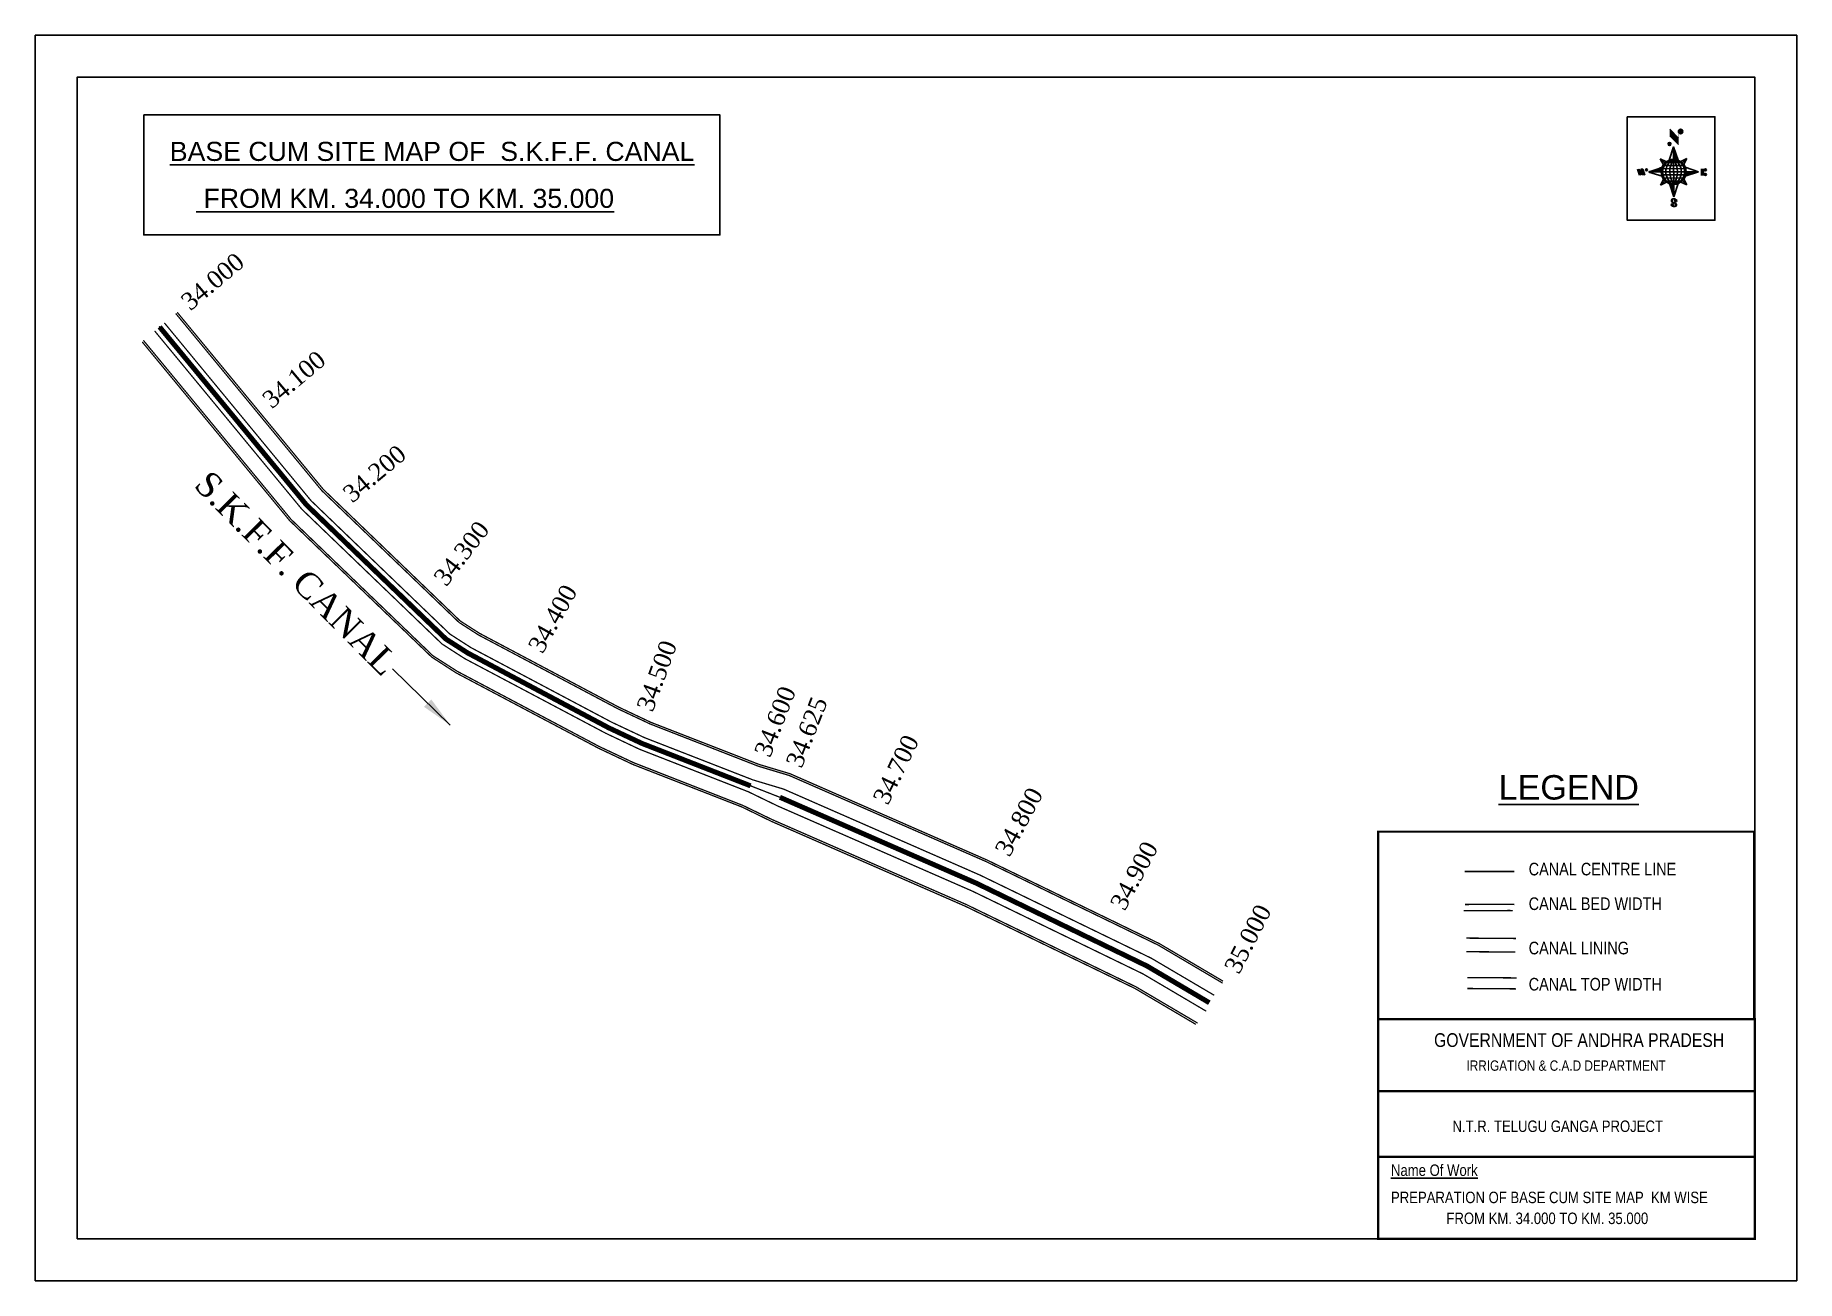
# Model space of a CAD drawing. Header units: inches. Extents: x 17 to 1416, y 9 to 998.
import ezdxf
from ezdxf.enums import TextEntityAlignment as Align

# ---------------------------------------------------------------- set-up
doc = ezdxf.new("R2010")
doc.units = ezdxf.units.IN
doc.header["$MEASUREMENT"] = 0
doc.linetypes.add('ACAD_ISO03W100', pattern=[30, 12, -18])
for name, color, linetype in [('AQUADUCT', 1, 'Continuous'), ('bed with', 5, 'Continuous'), ('BLOCK', 7, 'Continuous'), ('bord', 1, 'Continuous'), ('C LINE COO', 6, 'Continuous'), ('cahnige', 7, 'Continuous'), ('FRAME 025', 7, 'Continuous'), ('lining', 4, 'Continuous'), ('TABLE', 7, 'Continuous'), ('TEXT', 7, 'Continuous'), ('TITLEBLOCK', 7, 'Continuous'), ('top of bund', 1, 'Continuous'), ('V', 6, 'Continuous'), ('ZSTU', 7, 'Continuous')]:
    doc.layers.add(name, color=color, linetype=linetype)
doc.styles.add('5mm', font='times.ttf', dxfattribs={"height": 3})
doc.styles.add('A', font='arial.ttf')
doc.styles.add('ARIALN', font='ARIALN.TTF')
doc.styles.get("Standard").update_dxf_attribs({"font": 'arial.ttf'})
doc.dimstyles.get("Standard").update_dxf_attribs({"dimtxt": 0.18, "dimasz": 0.18, "dimexe": 0.18, "dimexo": 0.0625, "dimgap": 0.09, "dimtad": 0, "dimtih": 1, "dimtoh": 1, "dimdec": 4, "dimzin": 0, "dimdsep": 46, "dimtxsty": 'Standard', "dimcen": 0.09, "dimadec": 0, "dimazin": 0, "dimtfac": 1, "dimtdec": 4, "dimtofl": 0, "dimtmove": 0, "dimatfit": 3, "dimfxl": 1, "dimtolj": 1, "dimtzin": 0, "dimarcsym": 0})
pattern_1 = [(267.297113149, (-8720374.938, 50637915.138), (10.5367255337, -0.497431438), [])]
pattern_2 = [(357.297113149, (-8720374.938, 50637915.138), (0.497431438, 10.5367255337), [])]

# ---------------------------------------------------------------- blocks, each defined once
blk = doc.blocks.new('*X3')
at = {"color": 0, "linetype": 'Continuous'}
for p, q in [((6321.6, 240.5), (6322.3, 241.2)), ((6321.6, 240.3), (6322.3, 241)), ((6321.6, 240.1), (6322.3, 240.8)), ((6321.6, 239.9), (6322.4, 240.7)), ((6321.6, 239.8), (6322.4, 240.6)), ((6321.6, 239.6), (6322.5, 240.5)), ((6321.6, 239.4), (6322.5, 240.3)), ((6321.6, 239.2), (6322.6, 240.2)), ((6321.7, 239.1), (6322.6, 240.1)), ((6321.8, 240.8), (6322.4, 241.4)), ((6321.8, 239), (6322.7, 240)), ((6321.8, 239), (6322.8, 239.9)), ((6321.9, 238.9), (6322.9, 239.8)), ((6322, 238.8), (6323, 239.7)), ((6322.1, 241.3), (6322.4, 241.6)), ((6322.1, 238.7), (6323.1, 239.6)), ((6322.2, 238.6), (6323.1, 239.6)), ((6322.3, 238.5), (6323.2, 239.5)), ((6322.4, 238.5), (6323.3, 239.4)), ((6322.5, 238.4), (6323.4, 239.3)), ((6322.7, 238.4), (6323.6, 239.3)), ((6322.8, 238.3), (6323.7, 239.2)), ((6322.9, 238.3), (6323.8, 239.1)), ((6323.1, 238.2), (6323.9, 239.1)), ((6323.2, 238.2), (6324, 239)), ((6323.3, 238.2), (6324.2, 239)), ((6323.5, 238.1), (6324.3, 238.9)), ((6323.7, 238.1), (6324.4, 238.9)), ((6323.8, 238.1), (6324.6, 238.8)), ((6324.1, 238.2), (6324.7, 238.8)), ((6324.3, 238.3), (6324.9, 238.8)), ((6324.6, 238.3), (6325.1, 238.8)), ((6324.8, 238.4), (6325.2, 238.8)), ((6325.1, 238.5), (6325.4, 238.8)), ((6325.4, 238.6), (6325.6, 238.8))]:
    blk.add_line(p, q, dxfattribs=at)
blk = doc.blocks.new('*X2')
at = {"color": 0, "linetype": 'Continuous'}
for p, q in [((6324.4, 240.3), (6324.5, 240.4)), ((6324.6, 240.3), (6324.8, 240.5)), ((6324.7, 240.2), (6325, 240.5)), ((6324.8, 240.2), (6325.2, 240.6)), ((6325, 240.1), (6325.5, 240.6)), ((6325.1, 240.1), (6325.6, 240.6)), ((6325.2, 240), (6325.8, 240.6)), ((6325.3, 240), (6326, 240.6)), ((6325.4, 239.9), (6326.1, 240.6)), ((6325.5, 239.8), (6326.2, 240.5)), ((6325.6, 239.8), (6326.3, 240.5)), ((6325.7, 239.7), (6326.5, 240.4)), ((6325.9, 239.6), (6326.6, 240.3)), ((6326, 239.5), (6326.7, 240.3)), ((6326, 239.4), (6326.8, 240.2)), ((6326.1, 239.3), (6327, 240.2)), ((6326.2, 239.3), (6327.1, 240.1)), ((6326.3, 239.2), (6327.1, 240)), ((6326.4, 239.1), (6327.2, 239.9)), ((6326.5, 239), (6327.3, 239.8)), ((6326.5, 238.9), (6327.4, 239.7)), ((6326.6, 238.8), (6327.5, 239.6)), ((6326.7, 238.7), (6327.5, 239.5)), ((6326.8, 238.6), (6327.6, 239.4)), ((6326.8, 238.5), (6327.7, 239.3)), ((6326.8, 236.5), (6327.4, 237)), ((6326.9, 238.3), (6327.8, 239.2)), ((6326.9, 238.2), (6327.9, 239.1)), ((6326.9, 236.8), (6327.6, 237.4)), ((6327, 238.1), (6327.8, 239)), ((6327, 237.9), (6327.8, 238.8)), ((6327, 237.8), (6327.8, 238.6)), ((6327, 237.6), (6327.8, 238.4)), ((6327, 237.4), (6327.8, 238.2)), ((6327, 237.3), (6327.8, 238)), ((6327, 237.1), (6327.8, 237.9))]:
    blk.add_line(p, q, dxfattribs=at)
blk = doc.blocks.new('H')
at = {"layer": 'bord', "extrusion": (0.000427885, 0.004792, 0.999988)}
h = blk.add_hatch(dxfattribs=at)
h.set_pattern_fill('LINE', color=8, scale=84.387686, angle=-2.7029, style=0)
h.set_pattern_definition(pattern_2)
h.paths.add_polyline_path([(-492, 786, -0.090992), (-448, 775), (-486, 912)])
h = blk.add_hatch(dxfattribs=at)
h.set_pattern_fill('LINE', color=8, scale=84.387686, angle=-92.7029, style=0)
h.set_pattern_definition(pattern_1)
h.paths.add_polyline_path([(-625, 665, -0.090992), (-615, 710), (-751, 671)])
h = blk.add_hatch(dxfattribs=at)
h.set_pattern_fill('LINE', color=8, scale=84.387686, angle=-92.7029, style=0)
h.set_pattern_definition(pattern_1)
h.paths.add_polyline_path([(-246, 647), (-372, 653, -0.090992), (-382, 609)])
h = blk.add_hatch(dxfattribs=at)
h.set_pattern_fill('LINE', color=8, scale=84.387686, angle=-2.7029, style=0)
h.set_pattern_definition(pattern_2)
h.paths.add_polyline_path([(-504, 533, -0.090992), (-549, 543), (-510, 406)])
for p, q in [((-516, 1087, -1217), (-432, 994, -1217)), ((-538, 774, -1216), (-487, 906, -1216)), ((-519, 1020, -1217), (-435, 927, -1216)), ((-487, 906, -1216), (-493, 780, -1216)), ((-487, 906, -1216), (-448, 769, -1216)), ((-627, 794, -1216), (-567, 760, -1216)), ((-627, 794, -1216), (-584, 747, -1215)), ((-599, 731, -1215), (-627, 794, -1216)), ((-421, 753, -1216), (-359, 781, -1216)), ((-359, 781, -1216), (-405, 739, -1216)), ((-359, 781, -1216), (-392, 721, -1215)), ((-865, 701, -1215), (-847, 638, -1215)), ((-847, 700, -1215), (-829, 637, -1215)), ((-829, 699, -1215), (-811, 636, -1215)), ((-829, 699, -1215), (-811, 698, -1215)), ((-811, 698, -1215), (-794, 635, -1215)), ((-752, 665, -1215), (-615, 704, -1215)), ((-752, 665, -1215), (-625, 659, -1215)), ((-619, 614, -1215), (-752, 665, -1215)), ((-639, 526, -1214), (-606, 585, -1215)), ((-639, 526, -1214), (-593, 568, -1215)), ((-577, 553, -1215), (-639, 526, -1214)), ((-371, 513, -1214), (-431, 546, -1215)), ((-371, 513, -1214), (-414, 560, -1215)), ((-399, 576, -1215), (-371, 513, -1214)), ((-246, 641, -1215), (-383, 603, -1215)), ((-379, 693, -1215), (-246, 641, -1215)), ((-373, 647, -1215), (-246, 641, -1215)), ((-213, 669, -1215), (-217, 601, -1215)), ((-197, 600, -1215), (-194, 668, -1215)), ((-511, 400, -1214), (-549, 537, -1214)), ((-460, 533, -1215), (-511, 400, -1214)), ((-505, 527, -1214), (-511, 400, -1214))]:
    blk.add_line(p, q, dxfattribs=at)
at = {"layer": 'bord', "color": 8, "linetype": 'ByBlock', "extrusion": (0.000427885, 0.004792, 0.999988)}
for p, q in [((-386, 711, -1215), (-605, 722, -1215)), ((-411, 744, -1216), (-578, 752, -1216)), ((-493, 780, -1216), (-505, 527, -1214)), ((-373, 647, -1215), (-625, 659, -1215)), ((-378, 616, -1215), (-623, 628, -1215)), ((-375, 679, -1215), (-620, 691, -1215)), ((-392, 585, -1215), (-611, 595, -1215)), ((-420, 555, -1215), (-587, 562, -1215))]:
    blk.add_line(p, q, dxfattribs=at)
at = {"layer": 'bord', "extrusion": (0.000427885, 0.004792, 0.999988), "elevation": -1212}
for points, const_width in [([(-522, 960), (-516, 1093)], 1.61), ([(-434, 933), (-428, 1066)], 1.61), ([(-870, 707), (-846, 706)], 0.642), ([(-829, 643), (-855, 644)], 0.642), ([(-829, 643), (-821, 678)], 0.642), ([(-811, 642), (-784, 641)], 0.642), ([(-793, 641), (-782, 694)], 0.642), ([(-177, 605), (-226, 607)], 0.706), ([(-223, 676), (-174, 673)], 0.706), ([(-195, 645), (-185, 644)], 0.706)]:
    blk.add_lwpolyline(points, dxfattribs=dict(at, const_width=const_width))
for points, const_width in [([(-414, 1073, 1), (-398, 1058, 1)], 22.3), ([(-530, 950, 1), (-520, 939, 1)], 14.8), ([(-776, 697, 1), (-769, 690, 1)], 8.9), ([(-180, 618, 1), (-173, 611, 1)], 9.79), ([(-178, 667, 1), (-171, 660, 1)], 9.79), ([(-490, 362, 1), (-498, 369, 1)], 11.1), ([(-525, 322, 1), (-533, 329, 1)], 11.1)]:
    blk.add_lwpolyline(points, format="xyb", close=True, dxfattribs=dict(at, const_width=const_width))
for points in [[(-537, 317), (-531, 310), (-520, 307), (-505, 307), (-494, 310), (-486, 318), (-487, 326), (-491, 333), (-494, 336), (-503, 341), (-522, 347), (-530, 352), (-534, 355), (-537, 363), (-537, 373), (-530, 381), (-520, 384), (-504, 384), (-493, 380), (-487, 373)], [(-522, 348), (-526, 354), (-528, 361), (-528, 371), (-526, 375), (-521, 381), (-515, 384)], [(-505, 307), (-499, 312), (-497, 319), (-497, 327), (-501, 335), (-509, 343)]]:
    blk.add_lwpolyline(points, dxfattribs=at)
at = {"layer": 'bord', "extrusion": (0.000427885, 0.004792, 0.999988)}
for centre, radius in [((-406, 1065, -1212), 22.3), ((-525, 944, -1212), 14.8), ((-498, 659, -1212), 127), ((-773, 694, -1212), 8.9), ((-177, 615, -1212), 9.79), ((-174, 663, -1212), 9.79), ((-494, 365, -1212), 11.1), ((-529, 325, -1212), 11.1)]:
    blk.add_circle(centre, radius, dxfattribs=at)
at = {"layer": 'bord', "color": 8, "linetype": 'ByBlock', "extrusion": (0.000427885, 0.004792, 0.999988)}
for centre, radius, start, end in [((-482, 658, -1212), 128, 94.9254, 259.6691), ((-437, 656, -1212), 141, 113.2864, 241.308), ((-316, 651, -1212), 222, 142.5892, 212.0053), ((-560, 662, -1212), 141, 293.2864, 61.308), ((-681, 668, -1212), 222, 322.5892, 32.0053), ((-515, 660, -1212), 128, 274.9254, 79.6691)]:
    blk.add_arc(centre, radius, start, end, dxfattribs=at)
at = {"layer": 'bord', "extrusion": (0.000427885, 0.004792, 0.999988)}
for points in [[(-516, 1093, -1212), (-431, 1000, -1212), (-519, 1026, -1212), (-434, 933, -1212)], [(-864, 707, -1212), (-846, 706, -1212), (-846, 644, -1212), (-829, 643, -1212)], [(-829, 705, -1212), (-811, 704, -1212), (-811, 642, -1212), (-793, 641, -1212)], [(-193, 674, -1212), (-197, 606, -1212), (-213, 675, -1212), (-216, 607, -1212)]]:
    blk.add_solid(points, dxfattribs=at)
at = {"layer": 'bord', "extrusion": (0.000427885, 0.004792, 0.999988), "xscale": 7.977342409717546, "yscale": 7.977342408231451, "zscale": 7.977342408476333, "rotation": 138.0840426661453}
for name, p in [('*X2', (38301, -31929, -1212)), ('*X3', (38314, -31951, -1212))]:
    blk.add_blockref(name, p, dxfattribs=at)
blk = doc.blocks.new('KKKK')
at = {"layer": 'cahnige', "color": 1, "style": '5mm'}
blk.add_text('S.K.F.F. CANAL', height=20, rotation=19.1758, dxfattribs=at).set_placement((317677.4, 1602113.8))
at = {"layer": 'ZSTU', "color": 1}
blk.add_leader([(317936.6, 1602216.4), (317876.5, 1602194.2)], dimstyle='Standard', override={"dimasz": 25, "dimgap": 0.09, "dimtad": 0}, dxfattribs=at)

msp = doc.modelspace()

# ---------------------------------------------------------------- linework, layer by layer
at = {"linetype": 'ByBlock'}
for points in [[(17.5, 998), (1415.8, 998), (1415.8, 9.2), (17.5, 9.2)], [(1382.5, 42.5), (50.8, 42.5), (50.8, 964.7), (1382.5, 964.7)]]:
    msp.add_lwpolyline(points, close=True, dxfattribs=at)
at = {"linetype": 'ByBlock', "elevation": -0.1}
msp.add_lwpolyline([(1281.3, 933.3), (1350.8, 933.3), (1350.8, 851.1), (1281.3, 851.1)], close=True, dxfattribs=at)
at = {"layer": 'bed with'}
for points, const_width in [([(587.2, 406.8), (501, 440.4), (474.9, 452.7), (363.4, 511.8), (346.6, 522.6), (236.4, 628.5), (120, 769.6)], 1), ([(583.5, 397.4), (497, 431.2), (470.4, 443.8), (358.4, 503.1), (340.4, 514.7), (229.1, 621.7), (112.2, 763.3)], 1), ([(953.4, 235.8), (903.5, 265.2), (767.5, 331.2), (612, 399.3), (611.2, 399.6)], 1), ([(947, 223.2), (896.8, 252.8), (761.6, 318.4), (606.6, 386.2), (606, 386.5)], 1), ([(1191.7, 307.9), (1188.2, 308), (1152.5, 307.9)], 1.11), ([(1190.4, 303), (1188.2, 303.1), (1151.8, 303), (1151.5, 303)], 1.11)]:
    msp.add_lwpolyline(points, dxfattribs=dict(at, const_width=const_width))
at = {"layer": 'BLOCK', "color": 4}
for p in [(116.2, 766.4), (180.4, 688.5), (246.3, 612.1), (319, 542.1), (401.9, 485.7), (491.5, 439.3), (585.3, 402.1), (678.2, 362.6), (770.6, 321.9), (861.4, 277.8)]:
    msp.add_point(p, dxfattribs=at)
at = {"layer": 'C LINE COO', "const_width": 4}
for points in [[(585.3, 402.1), (499, 435.8), (472.6, 448.2), (360.9, 507.5), (343.5, 518.6), (232.8, 625.1), (116.2, 766.4)], [(949.5, 229.9), (900.1, 259), (764.5, 324.8), (609.3, 392.7), (608.6, 393)]]:
    msp.add_lwpolyline(points, dxfattribs=at)
at = {"layer": 'C LINE COO', "linetype": 'ACAD_ISO03W100', "ltscale": 0.05, "const_width": 1}
for points in [[(616, 411.9), (592, 419.1)], [(611.2, 399.6), (587.2, 406.8)], [(615.4, 410.5), (591.4, 417.7)], [(606, 386.5), (583.5, 397.4)], [(608.6, 393), (585.3, 402.1)], [(601.2, 374.2), (578.7, 385.2)], [(601.8, 375.6), (579.3, 386.5)]]:
    msp.add_lwpolyline(points, dxfattribs=at)
at = {"layer": 'FRAME 025', "lineweight": -3, "const_width": 1.82}
for points in [[(1083.5, 365.7), (1382.1, 365.7), (1382.1, 216.8), (1083.5, 216.8)], [(1083.5, 216.8), (1382.5, 216.8), (1382.5, 42.5), (1083.5, 42.5)]]:
    msp.add_lwpolyline(points, close=True, dxfattribs=at)
for points in [[(1083.5, 159.8), (1382.5, 159.8)], [(1083.5, 107.5), (1382.5, 107.5)], [(1083.5, 42.5), (1382.5, 42.5)]]:
    msp.add_lwpolyline(points, dxfattribs=at)
at = {"layer": 'lining'}
for points, const_width in [([(591.4, 417.7), (505.6, 451.2), (480.1, 463.2), (369.3, 521.9), (353.9, 531.8), (245, 636.4), (129, 777.1)], 1), ([(579.3, 386.5), (492.4, 420.5), (465.2, 433.3), (352.5, 493), (333.1, 505.4), (220.5, 613.7), (103.3, 755.8)], 1), ([(960, 245.5), (909, 275.6), (772.4, 341.9), (616.5, 410.1), (615.4, 410.5)], 1), ([(940.2, 213.7), (891.3, 242.5), (756.7, 307.8), (602.2, 375.4), (601.8, 375.6)], 1), ([(1153.6, 281.2), (1181, 281), (1192.9, 280.9)], 1.11), ([(1153.6, 270.4), (1183.4, 270.2), (1192.3, 270.1)], 1.11)]:
    msp.add_lwpolyline(points, dxfattribs=dict(at, const_width=const_width))
at = {"layer": 'top of bund', "color": 1, "const_width": 1}
for points in [[(592, 419.1), (506.2, 452.5), (480.8, 464.5), (370.1, 523.2), (354.8, 533), (246.1, 637.5), (130.2, 778)], [(578.7, 385.2), (491.8, 419.1), (464.5, 432), (351.7, 491.7), (332.2, 504.3), (219.4, 612.7), (102.4, 754.5)], [(960.4, 247), (909.7, 276.9), (773, 343.2), (617.1, 411.5), (616, 411.9)], [(938.8, 212.7), (890.5, 241.2), (756, 306.4), (601.6, 374), (601.2, 374.2)]]:
    msp.add_lwpolyline(points, dxfattribs=at)
at = {"layer": 'top of bund', "const_width": 1.11}
for points in [[(1154.2, 249.9), (1181.5, 249.7), (1193.5, 249.6)], [(1193, 240.9), (1184.3, 241), (1154.4, 241.2)]]:
    msp.add_lwpolyline(points, dxfattribs=at)
at = {"layer": 'V', "color": 6, "const_width": 0.254}
msp.add_lwpolyline([(1191.5, 334.1), (1188.6, 334.2), (1152.4, 334.1)], dxfattribs=at)
at = {"layer": 'V', "color": 6}
msp.add_lwpolyline([(1152.4, 334.1), (1191.5, 334.1)], dxfattribs=at)
at = {"layer": 'ZSTU'}
msp.add_lwpolyline([(103.6, 934.7), (561, 934.7), (561, 839.4), (103.6, 839.4)], close=True, dxfattribs=at)

# ---------------------------------------------------------------- block references
at = {"layer": 'AQUADUCT', "color": 1, "xscale": 0.07807340295334138, "yscale": 0.07807340286672115, "zscale": 0.07807340292724047, "rotation": 3.078330652974644}
msp.add_blockref('H', (1359.7, 840.7, 94.8), dxfattribs=at)
at = {"layer": 'ZSTU', "rotation": 295.5487035201286}
msp.add_blockref('KKKK', (-1582322.3, -403702.2), dxfattribs=at)

# ---------------------------------------------------------------- texts
at = {"layer": 'cahnige', "style": '5mm'}
for s, rotation, p in [('34.000', 40.0157, (140.6, 778.7)), ('34.100', 40.0157, (205.2, 700.9)), ('34.200', 40.0157, (269.1, 626.1)), ('34.300', 52.4312, (343.7, 559.6)), ('34.400', 60.6962, (420.1, 506.3)), ('34.500', 69.9844, (507.5, 460)), ('34.600', 68.6845, (600.7, 423.8)), ('34.625', 68.6845, (625.8, 415.4)), ('34.700', 64.1456, (694.3, 386.1)), ('34.800', 61.7878, (790.8, 344.9)), ('34.900', 61.9979, (882.3, 302.1)), ('35.000', 62.8446, (973, 251.8))]:
    msp.add_text(s, height=13.88, rotation=rotation, dxfattribs=at).set_placement(p)
at = {"layer": 'TABLE', "extrusion": (0.000201441, 0.004807, 0.999988), "style": 'A'}
msp.add_text('%%ULEGEND', height=19.4, rotation=359.9999, dxfattribs=at).set_placement((1234.8, 400.9, 2.2), align=Align.MIDDLE)
at = {"layer": 'TEXT', "color": 6}
for s, p in [('%%UBASE CUM SITE MAP OF  S.K.F.F. CANAL', (124.3, 898.2)), ('%%U FROM KM. 34.000 TO KM. 35.000', (145.2, 860.9))]:
    msp.add_text(s, height=15.155, dxfattribs=at).set_placement(p)
at = {"layer": 'TITLEBLOCK', "extrusion": (0.000201441, 0.004807, 0.999988), "style": 'ARIALN'}
for s, height, p in [('CANAL CENTRE LINE', 10.003, (1203, 331, 1.8)), ('CANAL BED WIDTH', 10.003, (1203, 303.5, 1.7)), ('CANAL LINING', 10.003, (1203, 268.3, 1.5)), ('CANAL TOP WIDTH', 10.003, (1203, 239.6, 1.4)), ('GOVERNMENT OF ANDHRA PRADESH ', 10.9, (1127.9, 194.8, -0.3)), ('IRRIGATION & C.A.D DEPARTMENT', 8.175, (1153.6, 175.9, -0.3)), ('N.T.R. TELUGU GANGA PROJECT', 9.084, (1142.5, 127.3, -0.2)), ('%%UName Of Work', 9.084, (1093.7, 92.4, -0.4)), ('PREPARATION OF BASE CUM SITE MAP  KM WISE', 9.084, (1093.7, 70.8, -0.5))]:
    msp.add_text(s, height=height, rotation=359.9999, dxfattribs=at).set_placement(p)
at = {"layer": 'TITLEBLOCK', "style": 'ARIALN'}
msp.add_text(' FROM KM. 34.000 TO KM. 35.000', height=9.084, rotation=359.9999, dxfattribs=at).set_placement((1134.8, 54.2))

doc.saveas('drawing.dxf')
